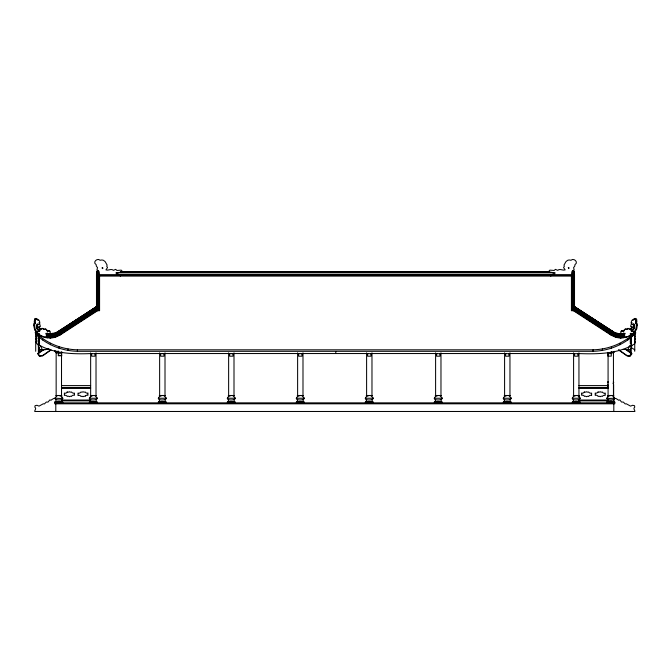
<?xml version="1.0" encoding="UTF-8"?>
<svg xmlns="http://www.w3.org/2000/svg" width="671" height="671" viewBox="0 0 671 671"><rect width="100%" height="100%" fill="white"/><g stroke="black" fill="none" stroke-linecap="round" stroke-linejoin="round"><path stroke-width="1.01" d="M98.654 306.597L59.509 332.019L59.794 332.925C57.077 334.41 45.88 338.545 46.433 333.688L47.356 333.202C48.866 334.527 51.315 332.43 49.998 331.34L49.075 330.627L47.876 330.971L45.745 329.042L43.045 329.151M38.49 327.113L40.352 326.567L40 324.697L39.212 324.227L39.765 323.422L39.572 321.216L38.7 319.899L35.999 318.398L35.202 319.304L35.202 323.405L33.827 323.657L33.575 324.89L34.733 330.115L36.066 331.969L36.561 331.289M35.202 323.405L34.456 324.89L35.16 329.016L36.217 331.113L36.947 331.969L37.442 331.289L38.683 331.625L39.077 330.694L39.857 330.837A1.325 0.973 -90 0 1 40.998 329.369L42.298 328.287L44.487 329.486L45.745 329.042M98.863 306.773L59.66 332.229C55.634 334.594 50.82 335.5 46.282 334.376C50.627 334.963 55.559 334.51 59.509 332.019L58.369 331.407L53.839 333.898L58.025 331.977L96.884 306.337M58.209 331.457L97.094 306.253M58.369 331.407C55.139 333.445 50.962 334.703 47.037 333.965M98.989 308.836L59.442 334.267L98.872 308.425M98.872 307.368L59.501 332.9L59.459 333.864L55.056 335.894L55.207 334.871L59.794 332.925M47.532 337.119C51.734 337.874 56.213 336.582 59.66 334.384C55.995 336.372 51.784 337.748 47.591 336.959M99.258 309.037L59.853 334.628C51.055 338.469 56.054 335.802 59.459 333.864L98.696 308.392M46.341 333.663L50.04 334.024C52.338 336.859 57.043 333.252 59.66 332.229M632.669 320.478L634.481 319.396C632.116 318.91 630.916 321.443 631.235 323.422L631.788 324.227L631 324.697L630.648 326.567L632.51 327.113M611.222 330.837L617.161 333.898L612.631 331.407L611.491 332.019C614.191 334.468 623.216 335.039 624.198 334.418L623.577 336.121L621.522 337.387L623.267 337.63A33.558 24.743 -90 0 0 632.199 334.225L633.667 332.925L633.642 332.237L632.979 331.289L632.317 331.625L631.923 330.694L631.143 330.837A1.325 0.973 -90 0 0 630.002 329.369L627.871 328.312L626.513 329.486L625.255 329.042L623.124 330.971L621.925 330.627L621.002 331.34C619.685 332.43 622.134 334.527 623.644 333.202L624.567 333.688C625.129 338.536 613.931 334.41 611.206 332.925L611.491 332.019L572.346 306.597M634.246 334.225L635.714 332.925L635.026 331.289M49.679 334.141C59.451 333.252 51.164 332.33 49.528 334.644M54.988 336.314L59.593 333.94M48.379 336.934L50.317 337.119L55.056 335.894M46.987 337.53L45.024 337.337L50.434 338.159L55.257 337.328L55.349 336.699L50.627 337.513L46.727 337.136M62.848 398.247C62.437 401.51 50.853 399.723 56.272 396.804C56.582 394.305 62.017 395.655 62.848 398.247C59.266 399.119 54.334 397.031 51.885 399.555L51.03 400.251L49.822 399.899L48.027 402.08L46.316 402.046L44.37 403.95L43.279 403.791L39.035 406.131L36.939 405.276L35.026 405.703L34.875 407.18C36.771 408.756 34.632 409.83 34.716 411.474L634.892 411.474C634.967 409.83 632.828 408.756 634.732 407.18L634.573 405.703L632.669 405.276L630.564 406.131L626.32 403.791L625.229 403.95L623.284 402.046L621.572 402.08L619.786 399.899L618.578 400.251L617.723 399.555C615.265 397.031 610.342 399.119 606.76 398.247C607.582 395.655 613.017 394.305 613.328 396.804C618.754 399.723 607.171 401.51 606.76 398.247M89.327 398.247C90.157 395.655 95.592 394.305 95.903 396.804C101.321 399.723 89.738 401.51 89.327 398.247L97.337 398.247M158.322 398.247C159.144 395.655 164.58 394.305 164.898 396.804C170.317 399.723 158.733 401.51 158.322 398.247L166.333 398.247M227.31 398.247C228.14 395.655 233.575 394.305 233.885 396.804C239.304 399.723 227.721 401.51 227.31 398.247L235.32 398.247M296.297 398.247C297.127 395.655 302.562 394.305 302.873 396.804C308.299 399.723 296.708 401.51 296.297 398.247L304.315 398.247M365.292 398.247C366.123 395.655 371.549 394.305 371.868 396.804C377.287 399.723 365.703 401.51 365.292 398.247L373.302 398.247M434.28 398.247C435.11 395.655 440.545 394.305 440.855 396.804C446.274 399.723 434.691 401.51 434.28 398.247L442.29 398.247M503.275 398.247C504.097 395.655 509.532 394.305 509.843 396.804C515.269 399.723 503.678 401.51 503.275 398.247L511.285 398.247M572.262 398.247C573.093 395.655 578.528 394.305 578.838 396.804C584.256 399.723 572.673 401.51 572.262 398.247L580.272 398.247M38.096 331.625L38.499 330.694L39.857 330.837M577.731 353.542C596.964 354.229 617.622 354.238 634.64 343.879L635.496 341.589L634.64 341.128L635.496 338.838L634.64 338.369L635.496 336.079L634.64 335.617L635.437 333.344L630.815 336.85M46.291 333.806L50.04 334.024M55.139 336.205L50.375 336.934L50.434 338.159L49.922 337.815M47.582 336.725L50.484 337.01L50.753 335.643L55.492 334.904L59.811 332.464L99.082 306.957M46.173 335.123L51.038 335.676L51.189 335.173L55.567 334.41L50.962 334.829M36.486 327.18L36.494 325.947M37.601 326.5L37.408 327.934L39.203 330.669L37.61 329.251L36.737 327.104L36.788 324.764L38.415 324.361L37.459 325.351L37.601 326.5L36.72 326.5M610.761 352.871L613.445 352.871L614.426 351.31M45.511 337.681L45.745 337.043M46.425 334.46L47.121 334.703L47.423 336.121L49.478 337.387L47.733 337.63A33.558 24.743 90 0 1 38.801 334.225L37.727 333.428L35.672 333.428L35.236 332.573L35.974 331.289M37.727 333.428L37.282 332.573L37.702 331.533L38.683 331.625M632.317 331.625L633.558 331.289L634.053 331.969L634.783 331.113L635.84 329.016L636.544 324.89L635.798 323.405L635.504 318.717L634.43 318.423L633.592 319.396M635.739 322.374L636.863 321.937L636.678 319.304L635.882 318.398L634.8 318.792M633.13 324.16L634.212 324.764L634.263 327.104L633.39 329.251L631.797 330.669L633.592 327.934L633.541 325.351L632.585 324.361L634.011 324.16L632.585 324.361M634.514 327.18L634.506 325.947M628.568 349.859L630.27 349.633L631.931 345.674L629.583 345.674L627.922 349.633L622.965 349.448M633.265 330.082L634.472 327.934M613.034 383.476L613.294 382.973M635.798 323.405L636.678 323.405L636.62 322.374M634.439 331.289L634.934 331.969L636.729 329.016L637.45 324.219L636.678 323.405M606.76 402.852L606.76 402.055C608.765 400.73 612.757 400.73 614.77 402.055L614.77 403.808L54.837 403.808L54.837 402.055L56.037 400.813L55.718 399.421M61.967 399.421L61.64 400.813L62.848 402.852M89.327 402.852L90.535 400.813L90.216 399.421M96.456 399.421L96.138 400.813L97.337 402.852M158.322 402.852L159.522 400.813L159.203 399.421M165.452 399.421L165.125 400.813L166.333 402.852M227.31 402.852L228.517 400.813L228.19 399.421M234.439 399.421L234.12 400.813L235.32 402.852M296.297 402.852L297.505 400.813L297.186 399.421M303.426 399.421L303.107 400.813L304.315 402.852M365.292 402.852L366.492 400.813L366.173 399.421M372.422 399.421L372.095 400.813L373.302 402.852M434.28 402.852L435.487 400.813L435.16 399.421M441.409 399.421L441.09 400.813L442.29 402.852M503.275 402.852L504.475 400.813L504.156 399.421M510.396 399.421L510.077 400.813L511.285 402.852M572.262 402.852L573.47 400.813L573.143 399.421M579.392 399.421L579.065 400.813L580.272 402.852M607.641 401.476L607.641 399.421M613.881 399.421L613.881 401.476M631.453 353.248L629.675 355.773L626.789 355.395M631.47 353.617L629.683 356.142L626.798 355.764L618.587 349.968M623.049 331.34L624.609 330.652M35.261 322.374L34.38 322.374L34.322 323.405M39.077 327.071L39.472 326.567M120.26 276.083L121.132 275.085L119.572 275.085L117.945 273.869L116.544 273.986L115.949 272.854L121.199 272.132L122.256 271.294L121.241 270.136L116.939 270.463L115.664 269.339L113.483 270.329C111.143 268.241 108.459 270.883 105.943 269.885L107.57 267.461L106.748 266.337L107.108 265.053L105.162 261.64L103.493 260.348A4.546 4.546 0 0 0 100.214 260.289C97.345 257.479 92.179 262.369 96.138 264.642L96.389 266.261L97.521 267.561L96.959 269.952L97.941 270.371L97.941 272.275M608.027 381.598L608.228 382.101M613.294 382.101L613.495 381.598M37.316 324.579L38.415 324.361M35.437 320.654L34.238 320.964L34.38 322.374M62.151 352.309L61.522 352.871L61.522 397.131M35.697 351.302L35.697 332.673C46.777 343.46 61.984 349.448 77.391 349.817L593.047 349.817C608.446 349.448 623.653 343.46 634.741 332.673L634.741 351.302M38.239 335.919L35.697 334.158C46.777 344.944 61.984 350.933 77.391 351.302L593.047 351.302C608.446 350.933 623.653 344.944 634.741 334.158L631.344 336.507M39.379 327.113L38.733 327.322L40.411 329.369A1.325 0.973 -90 0 0 39.279 330.837M571.742 274.775L571.742 309.616L611.172 335.232L615.743 337.328L620.566 338.159L625.976 337.337L623.955 337.53M43.481 349.507L37.584 353.667L39.371 356.192L42.801 355.764L51.013 349.968M44.009 349.465L38.13 353.617L39.916 356.142M50.753 349.817L42.256 355.815L41.426 355.638M631.344 335.022L633.038 333.848M624.659 333.663L620.96 334.024C618.511 336.616 614.066 333.042 611.34 332.229L572.137 306.773M620.96 334.024L623.963 333.965M624.592 334.46C620.046 335.617 615.408 334.997 611.189 332.464L571.918 306.957M621.472 334.644C619.585 333.068 614.879 333.789 612.64 331.533L573.906 306.387L573.906 271.025L572.346 271.025M624.651 334.619L619.811 335.173L620.096 335.584M620.13 335.718L620.516 337.01L623.418 336.725M620.516 337.01L615.81 336.431L611.34 334.384L572.011 308.836M621.078 337.815L620.566 338.159L620.373 337.513L615.651 336.699L611.147 334.628L571.742 309.037M58.025 331.977L59.778 330.837M61.531 329.696L65.045 327.414M66.806 326.274L71.193 323.422M72.954 322.281L82.608 316.007M84.37 314.867L96.658 306.882L96.884 271.428M61.615 329.822L64.198 328.153M66.773 326.475L69.356 324.798M72.795 322.566L74.515 321.451M76.234 320.327L79.673 318.096M82.256 316.418L84.831 314.749M88.27 312.51L89.989 311.394M91.709 310.279L95.148 308.048M61.606 329.947L63.334 328.832M66.773 326.592L68.492 325.477M76.234 320.453L78.809 318.775M98.654 306.722L59.501 332.145L55.299 334.083L54.259 333.294M59.652 332.371L98.863 306.907M59.635 332.967L99.082 307.41L98.863 272.728M59.442 334.267L98.872 308.643L98.863 271.218M631.143 330.837L632.501 330.694L632.904 331.625M621.136 334.074L616.741 333.294L615.433 334.41L615.508 334.904L620.247 335.643M622.621 336.934L615.861 336.205L615.651 334.812M615.861 336.205L620.625 336.934M616.012 336.314C604.714 332.439 617.286 334.007 615.743 337.328M612.975 331.977L612.631 331.407M611.206 332.925L615.793 334.871M572.137 272.728L571.918 307.41L611.499 332.9L611.541 333.864L615.944 335.894M611.407 333.94L572.304 308.392M611.415 334.166C613.202 336.272 619.736 338.016 623.468 337.119M611.348 334.527L611.172 335.232L611.776 334.904L572.011 308.979L572.011 274.632M39.505 328.656L41.082 328.312M48.975 348.584L45.091 349.784L39.337 349.633L41.04 349.859M55.257 337.328L59.828 335.232L99.258 309.616L99.258 274.775M47.045 333.596L47.616 333.336M625.875 337.345L629.566 335.953M55.886 395.487L55.886 395.991M61.791 395.991L61.791 395.487M90.384 395.487L90.384 395.991M96.288 395.991L96.288 395.487M159.371 395.487L159.371 395.991M165.276 395.991L165.276 395.487M228.366 395.487L228.366 395.991M234.271 395.991L234.271 395.487M297.354 395.487L297.354 395.991M303.258 395.991L303.258 395.487M366.341 395.487L366.341 395.991M372.246 395.991L372.246 395.487M435.336 395.487L435.336 395.991M441.241 395.991L441.241 395.487M504.324 395.487L504.324 395.991M510.228 395.991L510.228 395.487M573.319 395.487L573.319 395.991M579.216 395.991L579.216 395.487M607.809 395.487L607.809 395.991M613.713 395.991L613.713 395.487M39.933 355.773L42.818 355.395M626.219 349.859L630.27 349.633M50.451 336.691L55.173 335.97M51.835 337.479L53.739 337.152M42.206 349.784L43.598 349.557M44.823 349.448L40.503 349.859M621.01 334.166L624.709 333.806M621.908 334.644L624.718 334.376M619.962 335.676L624.827 335.123M620.44 336.767L624.407 336.314M623.409 336.959L620.373 337.513L624.273 337.136M629.918 328.312L631.495 328.656M46.391 330.652L49.679 330.92M98.654 271.025L97.094 271.025L97.094 306.387L58.041 331.508M97.094 271.218L96.867 307.184M573.906 271.218L574.133 307.184M574.116 271.428L574.242 307.469M120.931 271.554L549.616 271.554M120.931 271.763L549.616 271.763M97.094 272.46L98.654 272.46M572.346 272.46L573.906 272.46M116.737 272.686L553.81 272.686M97.052 274.246L96.758 307.469M117.786 274.355L552.761 274.355M97.052 274.464L96.481 274.481L96.481 307.41M573.948 274.464L574.519 274.481L574.519 307.41M117.786 274.699L552.761 274.699M98.922 274.959L571.625 274.959L571.625 276.091M98.922 275.177L571.625 275.177M118.457 275.353L553.005 275.353M98.922 276.091L572.145 276.083M96.481 310.715L99.576 310.715L99.576 275.353M574.519 310.715L571.424 310.715L571.424 275.353M37.408 319.396L36.519 319.396L38.331 320.478M635.563 320.654L636.443 320.654M38.817 322.86L39.698 322.86M631.302 322.86L632.183 322.86M37.87 324.16L36.989 324.16L37.534 324.361M33.894 325.452L34.783 325.452M636.217 325.452L637.106 325.452M633.399 326.5L634.28 326.5M36.528 327.934L36.83 328.605L37.719 328.605M633.281 328.605L634.17 328.605M625.255 329.042L627.955 329.151M39.53 329.369L40.998 329.369M630.002 329.369L631.47 329.369M621.321 330.92L623.367 330.92M35.479 331.969L37.526 331.969M633.474 331.969L635.521 331.969M35.286 332.925L37.333 332.925M633.667 332.925L635.714 332.925M45.821 333.37L47.867 333.37M623.133 333.37L625.179 333.37M631.252 333.437L630.354 333.344L630.354 343.879L631.252 343.879M633.273 333.428L635.328 333.428M630.354 333.638L631.252 333.638M39.287 335.617L38.39 335.617L38.39 333.638M630.354 335.617L631.252 335.617M630.354 336.397L631.252 336.397L631.252 353.542L630.354 353.542M38.39 338.369L39.287 338.369M630.354 338.369L631.252 338.369M38.39 338.729L39.287 338.729M630.354 338.729L631.252 338.729M38.39 339.149L39.287 339.149M630.354 339.149L631.252 339.149M38.39 341.128L39.287 341.128M630.354 341.128L631.252 341.128M38.39 341.48L39.287 341.48M630.354 341.48L631.252 341.48M38.39 341.9L39.287 341.9M630.354 341.9L631.252 341.9M38.39 343.879L39.287 343.879M54.905 350.421L55.173 351.31L58.318 351.31M55.173 351.31L55.534 352.309L58.369 352.309M611.239 352.309L614.074 352.309M55.525 352.309L56.154 352.871L58.838 352.871M58.327 353.248L61.648 353.248M91.751 353.542C73.173 354.296 53.328 353.835 36.93 343.879L36.075 341.589L36.93 341.128L36.075 338.838L36.93 338.369L36.075 336.079L36.93 335.617L36.402 334.301M94.888 353.542L160.872 353.542M162.969 353.542L230.002 353.542M232.099 353.542L299.132 353.542M301.22 353.542L368.253 353.542M370.35 353.542L437.383 353.542M439.48 353.542L506.504 353.542M508.601 353.542L574.586 353.542M607.951 353.617L611.273 353.617M58.327 355.395L61.648 355.395M61.648 355.773L58.327 355.773L58.327 351.159M61.522 385.599L90.652 385.599M578.947 385.599L608.077 385.599M61.522 387.477L90.652 387.477M578.947 387.477L608.077 387.477M61.522 388.442L90.652 388.442M578.947 388.442L608.077 388.442M61.522 395.487L56.154 395.487L56.154 352.871M90.652 395.487L96.02 395.487L96.02 352.871M578.947 395.487L573.588 395.487L573.588 352.871M608.077 395.487L613.445 395.487L613.445 352.871M55.718 401.476L61.967 401.476M90.216 401.476L96.456 401.476M159.203 401.476L165.452 401.476M228.19 401.476L234.439 401.476M297.186 401.476L303.426 401.476M366.173 401.476L372.422 401.476M435.16 401.476L441.409 401.476M504.156 401.476L510.396 401.476M573.143 401.476L579.392 401.476M62.848 402.055L54.837 402.055L54.837 402.852L614.77 402.852M89.327 402.055L97.337 402.055M158.322 402.055L166.333 402.055M227.31 402.055L235.32 402.055M296.297 402.055L304.315 402.055M365.292 402.055L373.302 402.055M434.28 402.055L442.29 402.055M503.275 402.055L511.285 402.055M572.262 402.055L580.272 402.055M606.76 402.055L614.77 402.055M626.865 349.784L629.104 349.859M46.282 334.376L49.092 334.644M46.349 334.619L51.046 335.072M46.593 336.314L50.56 336.767M625.313 349.448L627.393 349.784M616.766 333.437L621.321 334.141M620.038 334.829L615.701 334.083L611.499 332.145L572.346 306.722M619.954 335.072L615.584 334.317L611.348 332.371L572.137 306.907M615.827 335.97L620.549 336.691M617.261 337.152L619.165 337.479M41.677 349.633L42.852 349.859M623.384 333.336L623.955 333.596M59.652 334.527L59.828 335.232L59.224 334.904L98.989 308.979L98.989 274.632M574.116 306.337L612.958 331.508M573.906 306.253L612.791 331.457M574.342 306.882L586.63 314.867M588.392 316.007L598.046 322.281M599.807 323.422L604.194 326.274M605.955 327.414L609.469 329.696M575.852 308.048L579.291 310.279M581.011 311.394L582.73 312.51M586.169 314.749L588.744 316.418M591.327 318.096L594.766 320.327M596.485 321.451L598.205 322.566M601.644 324.798L604.227 326.475M606.802 328.153L609.385 329.822M592.191 318.775L594.766 320.453M602.508 325.477L604.227 326.592M607.666 328.832L609.394 329.947M572.128 307.368L611.499 332.9M572.128 308.425L611.549 334.091M611.558 334.267L572.128 308.643L572.137 271.218M631.336 347.612L634.741 349.817M35.697 332.673L39.941 335.609A32.996 24.265 90 0 0 47.431 337.781M625.531 349.063L632.015 353.667L630.237 356.192L627.351 355.815L618.855 349.817M626.429 350.061L629.792 352.426M36.2 318.792L34.615 318.717L34.556 320.654M631.621 327.113L632.267 327.322L630.589 329.369A1.325 0.973 -90 0 1 631.721 330.837M550.849 276.083L549.977 275.085L551.537 275.085L553.156 273.869L554.556 273.986L555.152 272.854L549.91 272.132L548.853 271.294L549.868 270.136L554.171 270.463L555.445 269.339L557.626 270.329C559.966 268.241 562.65 270.883 565.158 269.885L563.539 267.461L564.361 266.337L563.992 265.053L565.947 261.64L567.607 260.348A4.546 4.546 0 0 1 570.895 260.289C573.764 257.479 578.93 262.369 574.972 264.642L574.72 266.261L573.588 267.561L574.15 269.952L573.16 270.371L573.16 272.275M631.528 326.567L631.923 327.071M47.633 330.92L47.951 331.34M37.735 330.082L36.83 328.605M42.214 349.633L40.554 345.674L38.205 345.674L39.874 349.633M625.255 337.043L625.489 337.681M635.437 338.729L635.437 339.149M635.437 341.48L635.437 341.9M631.252 333.344L631.252 335.794M630.354 349.516L630.354 352.887M627.83 338.503L627.83 339.987M619.996 343.242L619.996 344.726M613.806 403.808L613.806 411.474M613.638 382.101L613.638 382.973M613.638 384.491L613.638 401.828M611.44 346.764L611.44 348.249M611.273 351.638L611.273 356.142L607.951 356.142L607.951 352.342M608.077 352.871L608.077 397.131M607.884 382.101L607.884 382.973M607.884 384.491L607.884 386.53M602.373 348.97L602.373 350.455M593.047 349.817L593.047 351.302M578.947 352.871L578.947 397.131M572.346 271.218L572.304 308.777M509.96 352.871L509.96 395.487L504.592 395.487L504.592 352.871M440.973 352.871L440.973 395.487L435.605 395.487L435.605 352.871M371.977 352.871L371.977 395.487L366.609 395.487L366.609 352.871M335.785 351.554L335.785 353.542M302.99 352.871L302.99 395.487L297.622 395.487L297.622 352.871M234.003 352.871L234.003 395.487L228.635 395.487L228.635 352.871M165.007 352.871L165.007 395.487L159.639 395.487L159.639 352.871M98.654 271.218L98.696 308.777M90.652 352.871L90.652 397.131M77.391 349.817L77.391 351.302M68.056 348.97L68.056 350.455M61.648 351.638L61.648 356.142M58.998 346.764L58.998 348.249M55.794 403.808L55.794 411.474M50.434 343.242L50.434 344.726M42.6 338.503L42.6 339.987M39.287 333.344L39.287 345.75M39.287 347.779L39.287 352.887M38.39 335.794L38.39 353.542M36.133 338.729L36.133 339.149M36.133 341.48L36.133 341.9M568.337 267.695L568.773 268.626L569.025 267.695L568.337 267.695M102.764 268.291L102.336 268.626L102.084 267.695L102.764 267.695L102.764 268.291M67.209 391.99L66.723 392.652A2.223 2.223 0 0 1 64.382 393.063L64.382 395.37A2.617 2.617 0 0 1 66.723 395.84L67.276 396.444A1.745 1.745 0 0 1 69.39 396.729A1.979 1.979 0 0 1 71.487 396.452L71.998 395.781A2.332 2.332 0 0 1 74.38 395.336L74.38 393.063A2.575 2.575 0 0 1 72.057 392.594L71.52 391.981A2.332 2.332 0 0 1 69.365 391.688A2.08 2.08 0 0 1 67.209 391.99M584.298 392.007L583.837 392.61A2.097 2.097 0 0 1 581.648 392.988L581.648 395.303A2.332 2.332 0 0 1 583.98 395.764L584.483 396.41A1.828 1.828 0 0 1 586.538 396.746A1.82 1.82 0 0 1 588.61 396.511L589.146 395.84A2.323 2.323 0 0 1 591.604 395.513L591.604 393.097A2.667 2.667 0 0 1 589.222 392.619L588.66 391.998A2.592 2.592 0 0 1 586.538 391.755A2.877 2.877 0 0 1 584.298 392.007M85.62 395.764L85.116 396.41A1.828 1.828 0 0 0 83.061 396.746A1.82 1.82 0 0 0 80.998 396.511L80.453 395.84A2.323 2.323 0 0 0 77.995 395.513L77.995 393.097A2.667 2.667 0 0 0 80.377 392.619L80.939 391.998A2.592 2.592 0 0 0 83.061 391.755A2.877 2.877 0 0 0 85.301 392.007L85.771 392.61A2.097 2.097 0 0 0 87.951 392.988L87.951 395.303A2.332 2.332 0 0 0 85.62 395.764M598.087 391.981L597.542 392.594A2.575 2.575 0 0 1 595.219 393.063L595.219 395.336A2.332 2.332 0 0 1 597.609 395.781L598.113 396.452A1.979 1.979 0 0 1 600.21 396.729A1.745 1.745 0 0 1 602.332 396.444L602.877 395.84A2.617 2.617 0 0 1 605.217 395.37L605.217 393.063A2.223 2.223 0 0 1 602.885 392.652L602.39 391.99A2.08 2.08 0 0 1 600.235 391.688A2.332 2.332 0 0 1 598.087 391.981M94.997 353.667L91.675 353.667L91.675 356.192L94.997 356.192L94.997 353.667M163.984 353.667L160.663 353.667L160.663 356.192L163.984 356.192L163.984 353.667M232.98 353.667L229.658 353.667L229.658 356.192L232.98 356.192L232.98 353.667M301.967 353.667L298.645 353.667L298.645 356.192L301.967 356.192L301.967 353.667M370.954 353.667L367.633 353.667L367.633 356.192L370.954 356.192L370.954 353.667M439.95 353.667L436.628 353.667L436.628 356.192L439.95 356.192L439.95 353.667M508.937 353.667L505.615 353.667L505.615 356.192L508.937 356.192L508.937 353.667M577.924 353.667L574.611 353.667L574.611 356.192L577.924 356.192L577.924 353.667M90.652 400.033L61.522 400.033L61.522 400.855L90.652 400.855L90.652 400.033M608.077 400.033L578.947 400.033L578.947 400.855L608.077 400.855L608.077 400.033"/></g></svg>
